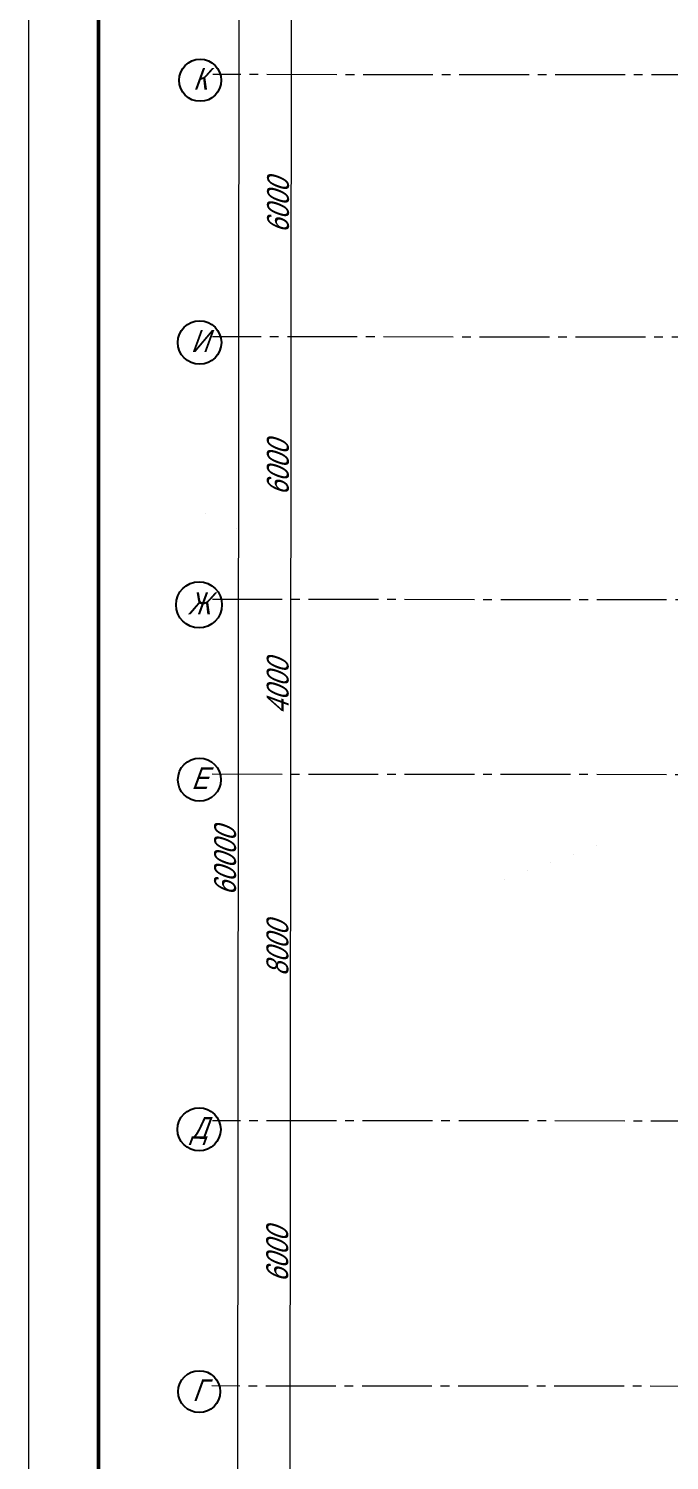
# Model space of a CAD drawing. Header units: millimetres. Extents: x 1949 to 134543, y 1145 to 48705.
# Drawn here: x 100903 to 108238, y 20622 to 36998 of the extents above; entities that cross this region are included whole.
import ezdxf

# ---------------------------------------------------------------- set-up
doc = ezdxf.new("R2010")
doc.units = ezdxf.units.MM
doc.linetypes.add('LTYPE_5', pattern=[1100, 800, -100, 100, -100])
for name, color, linetype, lineweight, true_color in [('STANDARD', 18, 'Continuous', 25, 0x000000), ('Горизонтали--LBL', 52, 'Continuous', 5, 0xb3b300), ('Общий01', 18, 'Continuous', 13, 0x000000)]:
    doc.layers.add(name, color=color, linetype=linetype, lineweight=lineweight, true_color=true_color)
doc.styles.add('ARIAL', font='arial.ttf')
doc.styles.add('ARIALUNICODEMS', font='ARIALUNI.ttf')

# ---------------------------------------------------------------- blocks, each defined once
blk = doc.blocks.new('*U221')
at = {"lineweight": 0}
blk.add_lwpolyline([(-836, -5), (5, -5), (5, 1184), (-836, 1184)], close=True, dxfattribs=at)
at = {"color": 0, "linetype": 'Continuous', "lineweight": 50}
blk.add_lwpolyline([(-816, 1179), (0, 1179), (0, 0), (-816, 0)], close=True, dxfattribs=at)

msp = doc.modelspace()

# ---------------------------------------------------------------- linework, layer by layer
at = {"layer": 'STANDARD', "color": 252, "linetype": 'Continuous', "lineweight": 25}
for p, q in [((102926, 31451), (102926, 31451)), ((103278, 31286), (103278, 31286))]:
    msp.add_line(p, q, dxfattribs=at)
at = {"layer": 'Горизонтали--LBL', "color": 252, "linetype": 'Continuous', "lineweight": 5}
for p, q in [((107140, 27556), (107140, 27556)), ((107404, 27652), (107404, 27652)), ((106614, 27365), (106614, 27365)), ((106877, 27461), (106877, 27461)), ((106351, 27270), (106351, 27270))]:
    msp.add_line(p, q, dxfattribs=at)
at = {"layer": 'Общий01', "color": 252, "linetype": 'Continuous', "lineweight": 5}
for p, q in [((103293, 12473), (103317, 42473)), ((103893, 12472), (103917, 42472)), ((103304, 26969), (103304, 26969))]:
    msp.add_line(p, q, dxfattribs=at)
at = {"layer": 'Общий01', "color": 252, "linetype": 'LTYPE_5', "lineweight": 5}
for p, q in [((130832, 36451), (103012, 36473)), ((131065, 33451), (103009, 33473)), ((103007, 30473), (131090, 30451)), ((103006, 28473), (131051, 28451)), ((130827, 24485), (103007, 24507)), ((130820, 21451), (103000, 21473))]:
    msp.add_line(p, q, dxfattribs=at)
at = {"layer": 'Общий01', "color": 252, "linetype": 'Continuous', "lineweight": 25}
for centre, radius in [((102867, 36408), 241), ((102861, 33408), 249), ((102854, 30408), 263), ((102859, 28408), 246), ((102855, 24408), 247), ((102856, 21408), 240)]:
    msp.add_circle(centre, radius, dxfattribs=at)

# ---------------------------------------------------------------- block references
at = {"xscale": 40, "yscale": 40, "zscale": 40}
msp.add_blockref('*U221', (134343, 1345), dxfattribs=at)

# ---------------------------------------------------------------- texts
at = {"layer": 'Общий01', "color": 252, "linetype": 'Continuous', "lineweight": 25, "style": 'ARIALUNICODEMS', "oblique": 20, "width": 0.8}
for s, p in [('К', (102785, 36300)), ('И', (102760, 33300)), ('Ж', (102725, 30300)), ('Е', (102765, 28300)), ('Д', (102760, 24300)), ('Г', (102777, 21300))]:
    msp.add_text(s, height=250, rotation=359.9547, dxfattribs=at).set_placement(p)
at = {"layer": 'Общий01', "color": 252, "linetype": 'Continuous', "lineweight": 5, "style": 'ARIAL', "oblique": 20, "width": 0.8}
for s, p in [('6000', (103883, 34660)), ('6000', (103881, 31660)), ('4000', (103879, 29160)), ('60000', (103277, 27083)), ('8000', (103876, 26160)), ('6000', (103874, 22660))]:
    msp.add_text(s, height=250, rotation=89.9547, dxfattribs=at).set_placement(p)

doc.saveas('drawing.dxf')
